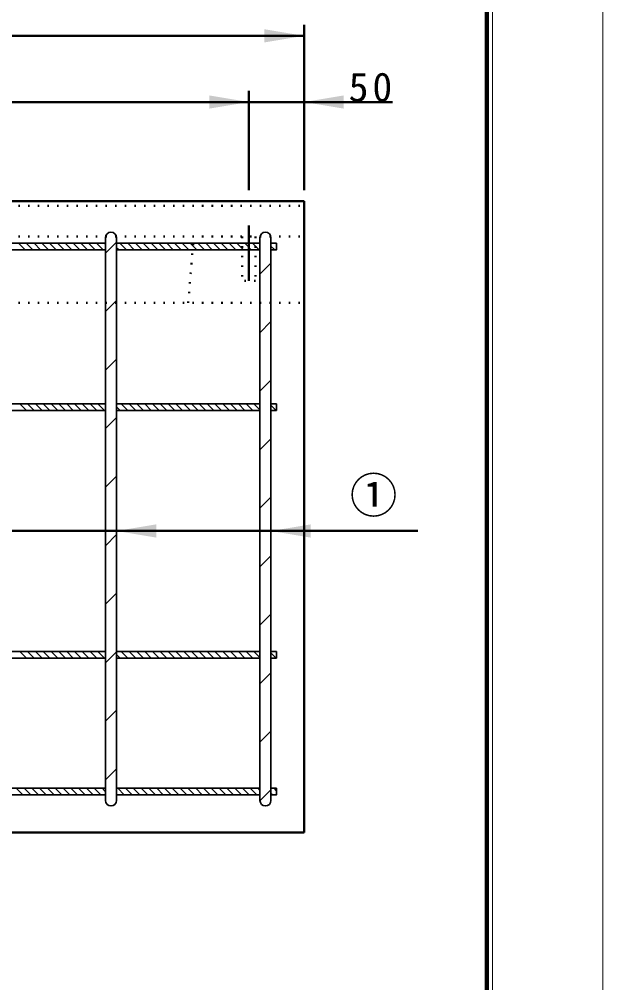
# Model space of a CAD drawing. Units: millimetres, scale not verified. Extents: x -2102 to 2102, y -1485 to 1485.
# Drawn here: x 1574 to 2102, y -612 to 261 of the extents above; entities that cross this region are included whole.
import ezdxf
from ezdxf.enums import TextEntityAlignment as Align

# ---------------------------------------------------------------- set-up
doc = ezdxf.new("R2010")
doc.units = ezdxf.units.MM
doc.header["$LTSCALE"] = 5
doc.linetypes.add('DOTTED', pattern=[1.75, 0.25, -1.5])
doc.linetypes.add('LONG_DASHED_DOTTED', pattern=[15.25, 12, -1.5, 0.25, -1.5])
doc.layers.add('0-0_V-nasSTD', color=7, linetype='Continuous', lineweight=35)
doc.layers.add('0-1_0', color=7, linetype='Continuous', lineweight=50)
doc.styles.add('ＭＳ ゴシック', font='')
doc.styles.get('ＭＳ ゴシック').set_extended_font_data('MS Gothic')

msp = doc.modelspace()

# ---------------------------------------------------------------- linework, layer by layer
at = {"layer": '0-0_V-nasSTD'}
for p, q in [((1651.85, -446.62), (1651.85, 63.38)), ((1661.85, 63.38), (1661.85, -446.62)), ((1791.85, -446.62), (1791.85, 63.38)), ((1801.85, 63.38), (1801.85, -446.62)), ((1446.85, 58.38), (1651.85, 58.38)), ((1572.997, 58.38), (1578.997, 52.38)), ((1580.068, 58.38), (1586.068, 52.38)), ((1587.139, 58.38), (1593.139, 52.38)), ((1594.21, 58.38), (1600.21, 52.38)), ((1601.281, 58.38), (1607.281, 52.38)), ((1608.352, 58.38), (1614.352, 52.38)), ((1615.423, 58.38), (1621.423, 52.38)), ((1622.494, 58.38), (1628.494, 52.38)), ((1629.565, 58.38), (1635.565, 52.38)), ((1636.636, 58.38), (1642.636, 52.38)), ((1643.707, 58.38), (1649.707, 52.38)), ((1650.778, 58.38), (1651.85, 57.308)), ((1651.85, 49.464), (1661.85, 59.464)), ((1661.85, 58.38), (1791.85, 58.38)), ((1661.85, 54.379), (1663.849, 52.38)), ((1664.92, 58.38), (1670.92, 52.38)), ((1671.991, 58.38), (1677.991, 52.38)), ((1679.063, 58.38), (1685.063, 52.38)), ((1686.134, 58.38), (1692.134, 52.38)), ((1693.205, 58.38), (1699.205, 52.38)), ((1700.276, 58.38), (1706.276, 52.38)), ((1707.347, 58.38), (1713.347, 52.38)), ((1714.418, 58.38), (1720.418, 52.38)), ((1721.489, 58.38), (1727.489, 52.38)), ((1728.56, 58.38), (1734.56, 52.38)), ((1735.631, 58.38), (1741.631, 52.38)), ((1742.702, 58.38), (1748.702, 52.38)), ((1749.773, 58.38), (1755.773, 52.38)), ((1756.844, 58.38), (1762.844, 52.38)), ((1763.915, 58.38), (1769.915, 52.38)), ((1770.986, 58.38), (1776.986, 52.38)), ((1778.057, 58.38), (1784.057, 52.38)), ((1785.129, 58.38), (1791.129, 52.38)), ((1801.85, 55.801), (1805.271, 52.38)), ((1806.342, 58.38), (1806.85, 57.872)), ((1446.85, 52.38), (1651.85, 52.38)), ((1661.85, 52.38), (1791.85, 52.38)), ((1791.85, 30.365), (1801.85, 40.365)), ((1651.85, -3.569), (1661.85, 6.431)), ((1791.85, -22.668), (1801.85, -12.668)), ((1651.85, -56.602), (1661.85, -46.602)), ((1791.85, -75.701), (1801.85, -65.701)), ((1446.85, -87.174), (1651.85, -87.174)), ((1574.296, -87.174), (1580.296, -93.174)), ((1581.367, -87.174), (1587.367, -93.174)), ((1588.438, -87.174), (1594.438, -93.174)), ((1595.509, -87.174), (1601.509, -93.174)), ((1602.58, -87.174), (1608.58, -93.174)), ((1609.651, -87.174), (1615.651, -93.174)), ((1616.722, -87.174), (1622.722, -93.174)), ((1623.793, -87.174), (1629.793, -93.174)), ((1630.864, -87.174), (1636.864, -93.174)), ((1637.936, -87.174), (1643.936, -93.174)), ((1645.007, -87.174), (1651.007, -93.174)), ((1661.85, -87.174), (1791.85, -87.174)), ((1666.22, -87.174), (1672.22, -93.174)), ((1673.291, -87.174), (1679.291, -93.174)), ((1680.362, -87.174), (1686.362, -93.174)), ((1687.433, -87.174), (1693.433, -93.174)), ((1694.504, -87.174), (1700.504, -93.174)), ((1701.575, -87.174), (1707.575, -93.174)), ((1708.646, -87.174), (1714.646, -93.174)), ((1715.717, -87.174), (1721.717, -93.174)), ((1722.788, -87.174), (1728.788, -93.174)), ((1729.859, -87.174), (1735.859, -93.174)), ((1736.931, -87.174), (1742.931, -93.174)), ((1744.002, -87.174), (1750.002, -93.174)), ((1751.073, -87.174), (1757.073, -93.174)), ((1758.144, -87.174), (1764.144, -93.174)), ((1765.215, -87.174), (1771.215, -93.174)), ((1772.286, -87.174), (1778.286, -93.174)), ((1779.357, -87.174), (1785.357, -93.174)), ((1786.428, -87.174), (1791.85, -92.596)), ((1446.85, -93.174), (1651.85, -93.174)), ((1661.85, -89.876), (1665.149, -93.174)), ((1661.85, -93.174), (1791.85, -93.174)), ((1801.85, -88.454), (1806.57, -93.174)), ((1651.85, -109.635), (1661.85, -99.635)), ((1791.85, -128.734), (1801.85, -118.734)), ((1651.85, -162.668), (1661.85, -152.668)), ((1791.85, -181.767), (1801.85, -171.767)), ((1651.85, -215.701), (1661.85, -205.701)), ((1791.85, -234.8), (1801.85, -224.8)), ((1651.85, -268.734), (1661.85, -258.734)), ((1791.85, -287.833), (1801.85, -277.833)), ((1446.85, -311.62), (1651.85, -311.62)), ((1574.296, -311.62), (1580.296, -317.62)), ((1581.367, -311.62), (1587.367, -317.62)), ((1588.438, -311.62), (1594.438, -317.62)), ((1595.509, -311.62), (1601.509, -317.62)), ((1602.58, -311.62), (1608.58, -317.62)), ((1609.651, -311.62), (1615.651, -317.62)), ((1616.722, -311.62), (1622.722, -317.62)), ((1623.793, -311.62), (1629.793, -317.62)), ((1630.864, -311.62), (1636.864, -317.62)), ((1637.936, -311.62), (1643.936, -317.62)), ((1645.007, -311.62), (1651.007, -317.62)), ((1651.85, -321.767), (1661.85, -311.767)), ((1661.85, -311.62), (1791.85, -311.62)), ((1661.85, -314.321), (1665.149, -317.62)), ((1666.22, -311.62), (1672.22, -317.62)), ((1673.291, -311.62), (1679.291, -317.62)), ((1680.362, -311.62), (1686.362, -317.62)), ((1687.433, -311.62), (1693.433, -317.62)), ((1694.504, -311.62), (1700.504, -317.62)), ((1701.575, -311.62), (1707.575, -317.62)), ((1708.646, -311.62), (1714.646, -317.62)), ((1715.717, -311.62), (1721.717, -317.62)), ((1722.788, -311.62), (1728.788, -317.62)), ((1729.859, -311.62), (1735.859, -317.62)), ((1736.931, -311.62), (1742.931, -317.62)), ((1744.002, -311.62), (1750.002, -317.62)), ((1751.073, -311.62), (1757.073, -317.62)), ((1758.144, -311.62), (1764.144, -317.62)), ((1765.215, -311.62), (1771.215, -317.62)), ((1772.286, -311.62), (1778.286, -317.62)), ((1779.357, -311.62), (1785.357, -317.62)), ((1786.428, -311.62), (1791.85, -317.042)), ((1801.85, -312.9), (1806.57, -317.62)), ((1446.85, -317.62), (1651.85, -317.62)), ((1661.85, -317.62), (1791.85, -317.62)), ((1791.85, -340.866), (1801.85, -330.866)), ((1651.85, -374.8), (1661.85, -364.8)), ((1791.85, -393.899), (1801.85, -383.899)), ((1651.85, -427.833), (1661.85, -417.833)), ((1446.85, -435.62), (1651.85, -435.62)), ((1571.017, -435.62), (1577.017, -441.62)), ((1578.088, -435.62), (1584.088, -441.62)), ((1585.159, -435.62), (1591.159, -441.62)), ((1592.23, -435.62), (1598.23, -441.62)), ((1599.301, -435.62), (1605.301, -441.62)), ((1606.372, -435.62), (1612.372, -441.62)), ((1613.443, -435.62), (1619.443, -441.62)), ((1620.514, -435.62), (1626.514, -441.62)), ((1627.585, -435.62), (1633.585, -441.62)), ((1634.656, -435.62), (1640.656, -441.62)), ((1641.727, -435.62), (1647.727, -441.62)), ((1648.798, -435.62), (1651.85, -438.671)), ((1661.85, -435.62), (1791.85, -435.62)), ((1662.941, -435.62), (1668.941, -441.62)), ((1670.012, -435.62), (1676.012, -441.62)), ((1677.083, -435.62), (1683.083, -441.62)), ((1684.154, -435.62), (1690.154, -441.62)), ((1691.225, -435.62), (1697.225, -441.62)), ((1698.296, -435.62), (1704.296, -441.62)), ((1705.367, -435.62), (1711.367, -441.62)), ((1712.438, -435.62), (1718.438, -441.62)), ((1719.509, -435.62), (1725.509, -441.62)), ((1726.58, -435.62), (1732.58, -441.62)), ((1733.651, -435.62), (1739.651, -441.62)), ((1740.722, -435.62), (1746.722, -441.62)), ((1747.793, -435.62), (1753.793, -441.62)), ((1754.864, -435.62), (1760.864, -441.62)), ((1761.936, -435.62), (1767.936, -441.62)), ((1769.007, -435.62), (1775.007, -441.62)), ((1776.078, -435.62), (1782.078, -441.62)), ((1783.149, -435.62), (1789.149, -441.62)), ((1790.22, -435.62), (1791.85, -437.25)), ((1804.362, -435.62), (1806.85, -438.108)), ((1446.85, -441.62), (1651.85, -441.62)), ((1661.85, -441.62), (1791.85, -441.62)), ((1791.86, -446.923), (1801.85, -436.932)), ((1801.85, -440.179), (1803.291, -441.62))]:
    msp.add_line(p, q, dxfattribs=at)
at = {"layer": '0-0_V-nasSTD', "linetype": 'DOTTED', "lineweight": 50}
for p, q in [((1726.85, 4.38), (1731.85, 64.38)), ((1775.85, 64.38), (1775.85, 24.38)), ((1787.85, 64.38), (1787.85, 24.38)), ((1787.85, 24.38), (1775.85, 24.38))]:
    msp.add_line(p, q, dxfattribs=at)
at = {"layer": '0-0_V-nasSTD', "lineweight": 50}
msp.add_line((1934.85, -202.397), (831.85, -202.397), dxfattribs=at)
at = {"layer": '0-0_V-nasSTD', "lineweight": 18}
for points in [[(-2102.5, -1485), (-2102.5, 1485), (2102.5, 1485), (2102.5, -1485)], [(-2002.5, -1385), (-2002.5, 1385), (2002.5, 1385), (2002.5, -1385)]]:
    msp.add_lwpolyline(points, close=True, dxfattribs=at)
at = {"layer": '0-0_V-nasSTD', "lineweight": 100}
msp.add_lwpolyline([(1997.5, -1380), (1997.5, 1380), (-1997.5, 1380)], dxfattribs=at)
at = {"layer": '0-0_V-nasSTD'}
for points in [[(1801.85, 58.38), (1806.85, 58.38), (1806.85, 52.38), (1801.85, 52.38)], [(1801.85, -87.174), (1806.85, -87.174), (1806.85, -93.174), (1801.85, -93.174)], [(1801.85, -311.62), (1806.85, -311.62), (1806.85, -317.62), (1801.85, -317.62)], [(1801.85, -435.62), (1806.85, -435.62), (1806.85, -441.62), (1801.85, -441.62)]]:
    msp.add_lwpolyline(points, dxfattribs=at)
for centre, start, end in [((1656.85, 63.38), 0, 180), ((1796.85, 63.38), 0, 180), ((1656.85, -446.62), 180, 0), ((1796.85, -446.62), 180, 0)]:
    msp.add_arc(centre, 5, start, end, dxfattribs=at)
for points in [[(1795.85, 240.38), (1795.85, 252.38), (1831.85, 246.38)], [(1745.85, 180.38), (1745.85, 192.38), (1781.85, 186.38)], [(1831.85, 186.38), (1867.85, 180.38), (1867.85, 192.38)], [(1661.85, -202.397), (1697.85, -208.397), (1697.85, -196.397)], [(1801.85, -202.397), (1837.85, -208.397), (1837.85, -196.397)]]:
    msp.add_solid(points, dxfattribs=at)
at = {"layer": '0-1_0'}
for p, q in [((1831.85, 106.38), (1831.85, 256.38)), ((-168.15, 246.38), (1831.85, 246.38)), ((1781.85, 106.38), (1781.85, 196.38)), ((881.85, 186.38), (1781.85, 186.38)), ((1781.85, 186.38), (1831.85, 186.38)), ((1911.85, 186.38), (1831.85, 186.38)), ((-168.15, 96.38), (1831.85, 96.38)), ((1831.85, 96.38), (1831.85, -475.62)), ((-168.15, -475.62), (1831.85, -475.62))]:
    msp.add_line(p, q, dxfattribs=at)
at = {"layer": '0-1_0', "linetype": 'DOTTED'}
for p, q in [((-168.15, 92.38), (1831.85, 92.38)), ((-168.15, 64.38), (1831.85, 64.38)), ((-168.15, 4.38), (1831.85, 4.38))]:
    msp.add_line(p, q, dxfattribs=at)
at = {"layer": '0-1_0', "linetype": 'LONG_DASHED_DOTTED'}
msp.add_line((1781.85, 74.38), (1781.85, 24.38), dxfattribs=at)

# ---------------------------------------------------------------- texts
at = {"layer": '0-0_V-nasSTD', "style": 'ＭＳ ゴシック'}
msp.add_text('①', height=31.67, dxfattribs=at).set_placement((1873.25, -195.397), align=Align.BOTTOM_LEFT)
at = {"layer": '0-0_V-nasSTD', "insert": (1872.25, 186.38), "char_height": 26.39, "attachment_point": 7, "style": 'ＭＳ ゴシック'}
msp.add_mtext('\\T1.2;50', dxfattribs=at)

doc.saveas('drawing.dxf')
